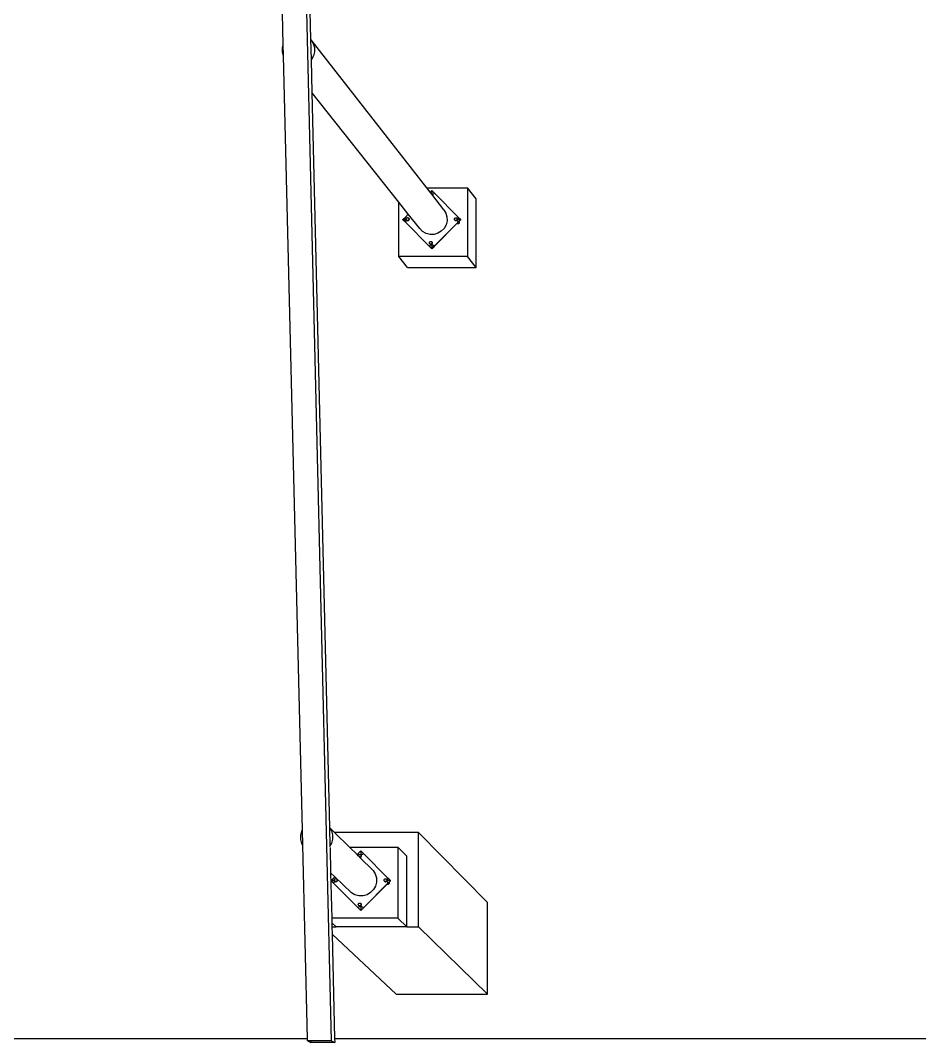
# Model space of a CAD drawing. Extents: x -1616 to 1629, y -1713 to 1708.
# Drawn here: x -832.9 to -571.8, y 666.4 to 963.2 of the extents above; entities that cross this region are included whole.
import ezdxf

# ---------------------------------------------------------------- set-up
doc = ezdxf.new("R2010")
doc.units = 0
doc.header["$MEASUREMENT"] = 0
doc.layers.get('0').update_dxf_attribs({"linetype": 'CONTINUOUS'})

msp = doc.modelspace()

# ---------------------------------------------------------------- linework, layer by layer
for p, q in [((-742.58, 666.84), (-767.75, 1707.98)), ((-756.62, 956.13), (-762.23, 1185.8)), ((-753.87, 1172.13), (-748.7, 957.73)), ((-756.86, 955.21), (-756.62, 956.13)), ((-756.55, 952.92), (-756.62, 956.13)), ((-748.7, 957.73), (-748.51, 957.55)), ((-748.7, 957.73), (-748.55, 951.73)), ((-748.51, 957.55), (-747.89, 956.5)), ((-714.96, 914.63), (-748.51, 957.55)), ((-747.89, 956.5), (-747.55, 955.32)), ((-756.85, 953.98), (-756.86, 955.21)), ((-756.55, 952.92), (-756.85, 953.98)), ((-751.06, 728.08), (-756.55, 952.92)), ((-747.84, 952.91), (-748.44, 951.84)), ((-747.54, 954.1), (-747.84, 952.91)), ((-747.55, 955.32), (-747.54, 954.1)), ((-748.44, 951.84), (-748.55, 951.73)), ((-748.55, 951.73), (-748.32, 942.22)), ((-723.07, 910.42), (-748.32, 942.22)), ((-748.32, 942.22), (-743.17, 728.8)), ((-714.96, 914.63), (-703.06, 914.63)), ((-713.93, 913.31), (-714.96, 914.63)), ((-703.06, 914.63), (-703.06, 894.62)), ((-700.6, 911.43), (-703.06, 914.63)), ((-713.93, 913.31), (-713.47, 913.77)), ((-713.47, 912.72), (-713.93, 913.31)), ((-713.47, 913.77), (-712.72, 913.03)), ((-713.47, 913.77), (-713.47, 912.73)), ((-713.47, 912.72), (-713.19, 912.76)), ((-713.47, 912.72), (-713.47, 912.72)), ((-709.97, 908.24), (-713.47, 912.72)), ((-713.19, 912.76), (-712.94, 912.86)), ((-712.94, 912.86), (-712.72, 913.03)), ((-712.72, 913.03), (-705.79, 906.1)), ((-700.6, 891.49), (-700.6, 911.43)), ((-723.07, 894.62), (-723.07, 910.42)), ((-720.3, 906.94), (-723.07, 910.42)), ((-709.97, 908.24), (-709.37, 907.25)), ((-721.88, 905.36), (-721.14, 906.1)), ((-721.14, 904.62), (-721.88, 905.36)), ((-721.86, 905.34), (-721.88, 905.36)), ((-721.88, 905.36), (-720.87, 905.36)), ((-721.12, 904.59), (-721.86, 905.34)), ((-721.14, 906.1), (-720.3, 906.94)), ((-720.97, 905.88), (-721.14, 906.1)), ((-720.88, 905.67), (-720.97, 905.88)), ((-720.91, 905.53), (-720.9, 905.63)), ((-720.9, 905.42), (-720.91, 905.53)), ((-720.9, 905.63), (-720.88, 905.67)), ((-720.86, 905.32), (-720.9, 905.42)), ((-720.88, 905.67), (-720.86, 905.73)), ((-720.86, 905.73), (-720.8, 905.81)), ((-720.84, 905.3), (-720.86, 905.32)), ((-720.86, 905.32), (-720.84, 905.27)), ((-720.86, 905.09), (-720.84, 905.3)), ((-720.83, 905.29), (-720.84, 905.3)), ((-720.84, 905.27), (-720.78, 905.2)), ((-720.83, 905.29), (-720.82, 905.27)), ((-720.8, 905.24), (-720.83, 905.29)), ((-720.82, 905.27), (-720.76, 905.18)), ((-720.8, 905.81), (-720.71, 905.87)), ((-720.71, 905.87), (-720.61, 905.91)), ((-720.61, 905.91), (-720.51, 905.93)), ((-720.51, 905.93), (-720.41, 905.91)), ((-720.41, 905.91), (-720.31, 905.87)), ((-720.31, 905.87), (-720.27, 905.85)), ((-716.96, 902.74), (-720.3, 906.94)), ((-720.25, 905.84), (-720.27, 905.85)), ((-720.27, 905.85), (-720.23, 905.81)), ((-720.17, 905.77), (-720.25, 905.84)), ((-720.19, 905.77), (-720.23, 905.81)), ((-720.16, 905.32), (-720.23, 905.24)), ((-720.19, 905.77), (-720.19, 905.77)), ((-720.19, 905.77), (-720.16, 905.73)), ((-720.13, 905.28), (-720.19, 905.2)), ((-720.12, 905.69), (-720.18, 905.78)), ((-720.18, 905.19), (-720.12, 905.27)), ((-720.16, 905.73), (-720.12, 905.63)), ((-720.16, 905.73), (-720.13, 905.68)), ((-720.12, 905.42), (-720.16, 905.32)), ((-720.13, 905.68), (-720.09, 905.59)), ((-720.13, 905.28), (-720.09, 905.37)), ((-720.07, 905.59), (-720.12, 905.69)), ((-720.12, 905.63), (-720.11, 905.53)), ((-720.11, 905.53), (-720.12, 905.42)), ((-720.12, 905.27), (-720.07, 905.37)), ((-720.09, 905.59), (-720.07, 905.48)), ((-720.07, 905.48), (-720.09, 905.38)), ((-720.09, 905.37), (-720.09, 905.38)), ((-720.06, 905.48), (-720.07, 905.59)), ((-720.07, 905.37), (-720.06, 905.48)), ((-720.07, 905.37), (-720.07, 905.37)), ((-709.37, 907.25), (-709.06, 906.13)), ((-709.06, 906.13), (-709.04, 904.96)), ((-706.91, 905.51), (-706.9, 905.62)), ((-706.9, 905.41), (-706.91, 905.51)), ((-706.9, 905.62), (-706.86, 905.71)), ((-706.86, 905.31), (-706.9, 905.41)), ((-706.86, 905.71), (-706.79, 905.8)), ((-706.79, 905.23), (-706.86, 905.31)), ((-706.85, 905.31), (-706.83, 905.26)), ((-706.83, 905.26), (-706.78, 905.19)), ((-706.79, 905.8), (-706.71, 905.86)), ((-706.71, 905.86), (-706.61, 905.9)), ((-706.61, 905.9), (-706.51, 905.91)), ((-706.51, 905.91), (-706.4, 905.9)), ((-706.4, 905.9), (-706.31, 905.86)), ((-706.31, 905.86), (-706.28, 905.84)), ((-706.27, 905.84), (-706.28, 905.84)), ((-706.28, 905.84), (-706.22, 905.8)), ((-706.19, 905.77), (-706.27, 905.84)), ((-706.19, 905.75), (-706.22, 905.8)), ((-706.16, 905.31), (-706.22, 905.23)), ((-706.12, 905.69), (-706.19, 905.77)), ((-706.19, 905.75), (-706.19, 905.75)), ((-706.19, 905.75), (-706.16, 905.71)), ((-706.12, 905.27), (-706.19, 905.18)), ((-706.11, 905.68), (-706.18, 905.76)), ((-706.18, 905.17), (-706.11, 905.26)), ((-706.16, 905.71), (-706.12, 905.62)), ((-706.16, 905.71), (-706.12, 905.67)), ((-706.12, 905.41), (-706.16, 905.31)), ((-706.08, 905.59), (-706.12, 905.69)), ((-706.12, 905.67), (-706.08, 905.57)), ((-706.12, 905.62), (-706.1, 905.51)), ((-706.1, 905.51), (-706.12, 905.41)), ((-706.1, 905.33), (-706.12, 905.27)), ((-706.07, 905.58), (-706.11, 905.68)), ((-706.11, 905.26), (-706.07, 905.36)), ((-706.08, 905.53), (-706.1, 905.36)), ((-706.1, 905.36), (-706.1, 905.33)), ((-706.09, 905.36), (-706.1, 905.33)), ((-706.09, 905.36), (-706.1, 905.36)), ((-706.1, 905.33), (-706.07, 905.09)), ((-706.08, 905.36), (-706.09, 905.36)), ((-706.07, 905.36), (-706.09, 905.36)), ((-706.07, 905.63), (-706.08, 905.55)), ((-706.08, 905.55), (-706.08, 905.59)), ((-706.08, 905.57), (-706.08, 905.53)), ((-706.07, 905.48), (-706.08, 905.55)), ((-706.08, 905.55), (-706.08, 905.53)), ((-706.08, 905.53), (-706.07, 905.47)), ((-706.08, 905.37), (-706.07, 905.48)), ((-706.07, 905.47), (-706.08, 905.36)), ((-706.08, 905.36), (-706.08, 905.37)), ((-705.96, 905.88), (-706.07, 905.63)), ((-706.06, 905.47), (-706.07, 905.58)), ((-706.07, 905.36), (-706.06, 905.47)), ((-705.05, 905.36), (-706.07, 905.36)), ((-706.07, 905.36), (-706.07, 905.36)), ((-705.79, 906.1), (-705.96, 905.88)), ((-705.79, 906.1), (-705.05, 905.36)), ((-705.05, 905.36), (-705.79, 904.62)), ((-705.04, 905.34), (-705.49, 904.88)), ((-705.04, 905.34), (-705.05, 905.36)), ((-721.14, 904.62), (-720.97, 904.83)), ((-721.12, 904.59), (-721.14, 904.62)), ((-714.21, 897.69), (-721.14, 904.62)), ((-714.19, 897.67), (-721.12, 904.59)), ((-720.97, 904.83), (-720.86, 905.09)), ((-720.79, 905.24), (-720.8, 905.24)), ((-720.77, 905.21), (-720.79, 905.24)), ((-720.76, 905.22), (-720.79, 905.24)), ((-720.78, 905.2), (-720.77, 905.19)), ((-720.77, 905.21), (-720.76, 905.22)), ((-720.76, 905.2), (-720.77, 905.21)), ((-720.77, 905.19), (-720.68, 905.12)), ((-720.77, 905.19), (-720.77, 905.19)), ((-720.71, 905.18), (-720.76, 905.22)), ((-720.68, 905.13), (-720.76, 905.2)), ((-720.76, 905.18), (-720.67, 905.12)), ((-720.61, 905.14), (-720.71, 905.18)), ((-720.58, 905.09), (-720.68, 905.13)), ((-720.68, 905.12), (-720.58, 905.08)), ((-720.57, 905.08), (-720.67, 905.12)), ((-720.51, 905.12), (-720.61, 905.14)), ((-720.48, 905.08), (-720.58, 905.09)), ((-720.58, 905.08), (-720.58, 905.08)), ((-720.58, 905.08), (-720.48, 905.07)), ((-720.57, 905.08), (-720.46, 905.06)), ((-720.41, 905.14), (-720.51, 905.12)), ((-720.48, 905.08), (-720.48, 905.13)), ((-720.37, 905.09), (-720.48, 905.08)), ((-720.48, 905.08), (-720.48, 905.08)), ((-720.48, 905.07), (-720.37, 905.08)), ((-720.48, 905.07), (-720.48, 905.08)), ((-720.46, 905.06), (-720.35, 905.08)), ((-720.31, 905.18), (-720.41, 905.14)), ((-720.28, 905.13), (-720.37, 905.09)), ((-720.37, 905.08), (-720.27, 905.12)), ((-720.35, 905.08), (-720.25, 905.12)), ((-720.23, 905.24), (-720.31, 905.18)), ((-720.28, 905.13), (-720.19, 905.2)), ((-720.27, 905.12), (-720.18, 905.19)), ((-720.25, 905.12), (-720.17, 905.18)), ((-716.13, 901.93), (-716.96, 902.74)), ((-705.79, 904.62), (-712.72, 897.69)), ((-706.07, 904.3), (-712.65, 897.72)), ((-709.9, 902.82), (-710.71, 901.99)), ((-709.33, 903.84), (-709.9, 902.82)), ((-709.04, 904.96), (-709.33, 903.84)), ((-706.77, 905.2), (-706.79, 905.23)), ((-706.79, 905.23), (-706.79, 905.23)), ((-706.76, 905.2), (-706.79, 905.23)), ((-706.77, 905.2), (-706.78, 905.19)), ((-706.78, 905.19), (-706.78, 905.18)), ((-706.78, 905.19), (-706.77, 905.18)), ((-706.78, 905.18), (-706.77, 905.18)), ((-706.76, 905.18), (-706.77, 905.2)), ((-706.76, 905.2), (-706.77, 905.2)), ((-706.77, 905.18), (-706.69, 905.12)), ((-706.77, 905.18), (-706.77, 905.17)), ((-706.77, 905.17), (-706.68, 905.11)), ((-706.71, 905.16), (-706.76, 905.2)), ((-706.67, 905.12), (-706.76, 905.18)), ((-706.61, 905.12), (-706.71, 905.16)), ((-706.69, 905.12), (-706.59, 905.08)), ((-706.68, 905.11), (-706.58, 905.07)), ((-706.58, 905.08), (-706.67, 905.12)), ((-706.51, 905.11), (-706.61, 905.12)), ((-706.59, 905.08), (-706.48, 905.06)), ((-706.47, 905.07), (-706.58, 905.08)), ((-706.58, 905.07), (-706.47, 905.05)), ((-706.4, 905.12), (-706.51, 905.11)), ((-706.48, 905.06), (-706.47, 905.06)), ((-706.47, 905.07), (-706.47, 905.11)), ((-706.37, 905.08), (-706.47, 905.07)), ((-706.47, 905.06), (-706.37, 905.08)), ((-706.47, 905.06), (-706.47, 905.07)), ((-706.47, 905.05), (-706.36, 905.07)), ((-706.47, 905.05), (-706.47, 905.06)), ((-706.31, 905.16), (-706.4, 905.12)), ((-706.27, 905.12), (-706.37, 905.08)), ((-706.37, 905.08), (-706.37, 905.08)), ((-706.36, 905.07), (-706.26, 905.11)), ((-706.22, 905.23), (-706.31, 905.16)), ((-706.27, 905.12), (-706.19, 905.18)), ((-706.26, 905.11), (-706.18, 905.17)), ((-706.07, 905.09), (-705.96, 904.83)), ((-705.78, 904.59), (-706.07, 904.3)), ((-706.07, 904.3), (-706.02, 904.26)), ((-706.02, 904.26), (-705.92, 904.22)), ((-705.96, 904.83), (-705.79, 904.62)), ((-705.92, 904.22), (-705.81, 904.21)), ((-705.81, 904.21), (-705.71, 904.22)), ((-705.78, 904.59), (-705.79, 904.62)), ((-705.49, 904.88), (-705.78, 904.59)), ((-705.71, 904.22), (-705.61, 904.26)), ((-705.61, 904.26), (-705.52, 904.33)), ((-705.52, 904.33), (-705.45, 904.41)), ((-705.45, 904.83), (-705.49, 904.88)), ((-705.41, 904.73), (-705.45, 904.83)), ((-705.45, 904.41), (-705.41, 904.52)), ((-705.4, 904.62), (-705.41, 904.73)), ((-705.41, 904.52), (-705.4, 904.62)), ((-715.12, 901.36), (-716.13, 901.93)), ((-713.99, 901.07), (-715.12, 901.36)), ((-712.83, 901.08), (-713.99, 901.07)), ((-711.71, 901.4), (-712.83, 901.08)), ((-710.71, 901.99), (-711.71, 901.4)), ((-713.99, 897.85), (-714.21, 897.69)), ((-714.19, 897.67), (-714.21, 897.69)), ((-713.47, 896.95), (-714.21, 897.69)), ((-713.45, 896.92), (-714.19, 897.67)), ((-714.17, 898.64), (-714.16, 898.74)), ((-714.16, 898.53), (-714.17, 898.64)), ((-714.16, 898.74), (-714.12, 898.84)), ((-714.12, 898.44), (-714.16, 898.53)), ((-714.12, 898.84), (-714.06, 898.92)), ((-714.12, 898.43), (-714.12, 898.44)), ((-714.12, 898.43), (-714.1, 898.38)), ((-714.06, 898.35), (-714.12, 898.43)), ((-714.1, 898.38), (-714.03, 898.3)), ((-714.06, 898.92), (-713.97, 898.98)), ((-714.05, 898.35), (-714.06, 898.35)), ((-714.02, 898.31), (-714.05, 898.35)), ((-713.97, 898.29), (-714.05, 898.35)), ((-714.03, 898.3), (-713.94, 898.23)), ((-713.94, 898.24), (-714.02, 898.31)), ((-713.74, 897.96), (-713.99, 897.85)), ((-713.97, 898.98), (-713.87, 899.02)), ((-713.87, 898.25), (-713.97, 898.29)), ((-713.84, 898.2), (-713.94, 898.24)), ((-713.94, 898.23), (-713.84, 898.19)), ((-713.87, 899.02), (-713.77, 899.04)), ((-713.77, 898.23), (-713.87, 898.25)), ((-713.74, 898.19), (-713.84, 898.2)), ((-713.84, 898.19), (-713.74, 898.18)), ((-713.77, 899.04), (-713.67, 899.02)), ((-713.67, 898.25), (-713.77, 898.23)), ((-713.74, 898.19), (-713.74, 898.24)), ((-713.63, 898.2), (-713.74, 898.19)), ((-713.74, 898.18), (-713.63, 898.19)), ((-713.74, 898.18), (-713.74, 898.19)), ((-713.47, 897.99), (-713.74, 897.96)), ((-713.67, 899.02), (-713.57, 898.98)), ((-713.57, 898.29), (-713.67, 898.25)), ((-713.53, 898.24), (-713.63, 898.2)), ((-713.63, 898.19), (-713.53, 898.23)), ((-713.57, 898.98), (-713.49, 898.92)), ((-713.49, 898.35), (-713.57, 898.29)), ((-713.45, 898.31), (-713.53, 898.24)), ((-713.53, 898.23), (-713.44, 898.3)), ((-713.45, 898.88), (-713.49, 898.92)), ((-713.42, 898.44), (-713.49, 898.35)), ((-713.19, 897.96), (-713.47, 897.99)), ((-712.72, 897.69), (-713.47, 896.95)), ((-713.45, 896.92), (-713.47, 896.95)), ((-713.45, 898.88), (-713.45, 898.88)), ((-713.45, 898.88), (-713.42, 898.84)), ((-713.39, 898.39), (-713.45, 898.31)), ((-713.04, 897.33), (-713.45, 896.92)), ((-713.38, 898.8), (-713.44, 898.89)), ((-713.44, 898.3), (-713.38, 898.38)), ((-713.44, 898.3), (-713.44, 896.95)), ((-713.42, 898.84), (-713.38, 898.74)), ((-713.42, 898.84), (-713.39, 898.79)), ((-713.38, 898.53), (-713.42, 898.44)), ((-713.39, 898.79), (-713.35, 898.7)), ((-713.35, 898.49), (-713.39, 898.39)), ((-713.33, 898.7), (-713.38, 898.8)), ((-713.38, 898.74), (-713.37, 898.64)), ((-713.37, 898.64), (-713.38, 898.53)), ((-713.38, 898.38), (-713.33, 898.48)), ((-713.35, 898.7), (-713.33, 898.59)), ((-713.33, 898.59), (-713.35, 898.49)), ((-713.32, 898.59), (-713.33, 898.7)), ((-713.33, 898.48), (-713.32, 898.59)), ((-712.94, 897.85), (-713.19, 897.96)), ((-712.71, 897.67), (-713.04, 897.33)), ((-713.04, 897.33), (-712.95, 897.34)), ((-712.95, 897.34), (-712.85, 897.38)), ((-712.72, 897.69), (-712.94, 897.85)), ((-712.85, 897.38), (-712.77, 897.45)), ((-712.77, 897.45), (-712.7, 897.54)), ((-712.71, 897.67), (-712.72, 897.69)), ((-712.65, 897.72), (-712.71, 897.67)), ((-712.7, 897.54), (-712.66, 897.64)), ((-712.66, 897.64), (-712.65, 897.72)), ((-720.54, 891.49), (-723.07, 894.62)), ((-703.06, 894.62), (-723.07, 894.62)), ((-700.6, 891.49), (-703.06, 894.62)), ((-720.54, 891.49), (-700.6, 891.49)), ((-751.55, 726.56), (-751.25, 727.74)), ((-751.25, 727.74), (-751.06, 728.08)), ((-750.95, 723.75), (-751.06, 728.08)), ((-743.19, 728.77), (-743.17, 728.73)), ((-743.17, 728.8), (-743.17, 728.75)), ((-741.71, 727.37), (-743.17, 728.8)), ((-743.17, 728.73), (-743.04, 723.48)), ((-743.17, 728.73), (-742.64, 727.84)), ((-742.64, 727.84), (-742.31, 726.67)), ((-717.34, 727.37), (-741.71, 727.37)), ((-737.39, 723.13), (-741.71, 727.37)), ((-717.34, 700.01), (-717.34, 727.37)), ((-697.27, 707.02), (-717.34, 727.37)), ((-751.54, 725.34), (-751.55, 726.56)), ((-751.21, 724.17), (-751.54, 725.34)), ((-742.6, 724.28), (-743.04, 723.48)), ((-742.3, 725.46), (-742.6, 724.28)), ((-742.31, 726.67), (-742.3, 725.46)), ((-750.95, 723.75), (-751.21, 724.17)), ((-749.58, 667.61), (-750.95, 723.75)), ((-743.04, 723.48), (-743.19, 723.22)), ((-743.03, 723.06), (-742.85, 715.67)), ((-737.39, 723.13), (-723.37, 723.13)), ((-735.19, 720.97), (-737.39, 723.13)), ((-735.19, 720.97), (-734.86, 721.3)), ((-734.86, 721.3), (-734.1, 722.06)), ((-734.86, 721.3), (-734.64, 721.12)), ((-734.08, 722.04), (-734.1, 722.06)), ((-734.1, 722.06), (-734.1, 720.99)), ((-734.08, 722.04), (-733.33, 721.3)), ((-733.56, 721.12), (-733.33, 721.3)), ((-733.32, 721.28), (-733.33, 721.3)), ((-733.32, 721.28), (-726.2, 714.17)), ((-723.37, 723.13), (-723.37, 702.54)), ((-720.76, 720.53), (-723.37, 723.13)), ((-734.81, 720.61), (-735.19, 720.97)), ((-734.81, 720.61), (-734.8, 720.7)), ((-734.38, 720.18), (-734.81, 720.61)), ((-734.8, 720.7), (-734.76, 720.8)), ((-734.76, 720.8), (-734.69, 720.88)), ((-734.69, 720.88), (-734.61, 720.95)), ((-734.64, 721.12), (-734.38, 721.02)), ((-734.61, 720.95), (-734.51, 720.99)), ((-734.51, 720.99), (-734.4, 721.01)), ((-734.4, 721.01), (-734.29, 720.99)), ((-734.38, 721.02), (-734.1, 720.98)), ((-734.29, 720.19), (-734.38, 720.18)), ((-734.34, 720.14), (-734.38, 720.18)), ((-734.36, 720.17), (-734.36, 720.18)), ((-734.26, 720.16), (-734.34, 720.14)), ((-730.5, 716.37), (-734.34, 720.14)), ((-734.33, 720.13), (-734.25, 720.14)), ((-734.29, 720.99), (-734.27, 720.98)), ((-734.19, 720.23), (-734.29, 720.19)), ((-734.26, 720.98), (-734.27, 720.98)), ((-734.26, 720.98), (-734.19, 720.95)), ((-734.16, 720.19), (-734.26, 720.16)), ((-734.25, 720.14), (-734.15, 720.18)), ((-734.19, 720.95), (-734.11, 720.88)), ((-734.16, 720.94), (-734.19, 720.95)), ((-734.11, 720.3), (-734.19, 720.23)), ((-734.07, 720.87), (-734.16, 720.94)), ((-734.16, 720.19), (-734.07, 720.26)), ((-734.15, 720.18), (-734.06, 720.25)), ((-734.07, 720.85), (-734.11, 720.88)), ((-734.11, 720.88), (-734.09, 720.87)), ((-734.04, 720.38), (-734.11, 720.3)), ((-734.11, 720.3), (-734.07, 720.26)), ((-734.1, 720.98), (-733.82, 721.02)), ((-734.09, 720.87), (-734.07, 720.85)), ((-734.09, 720.87), (-734.04, 720.8)), ((-734, 720.78), (-734.07, 720.87)), ((-734.07, 720.85), (-734.01, 720.76)), ((-734.07, 720.26), (-734, 720.35)), ((-733.99, 720.77), (-734.06, 720.86)), ((-734.06, 720.25), (-733.99, 720.34)), ((-734.04, 720.8), (-734, 720.7)), ((-734, 720.48), (-734.04, 720.38)), ((-734.01, 720.76), (-733.97, 720.66)), ((-733.96, 720.68), (-734, 720.78)), ((-734, 720.7), (-733.99, 720.59)), ((-733.99, 720.59), (-734, 720.48)), ((-734, 720.35), (-733.97, 720.44)), ((-733.95, 720.67), (-733.99, 720.77)), ((-733.99, 720.34), (-733.95, 720.44)), ((-733.97, 720.66), (-733.95, 720.56)), ((-733.95, 720.56), (-733.97, 720.45)), ((-733.97, 720.45), (-733.96, 720.46)), ((-733.97, 720.44), (-733.97, 720.45)), ((-733.95, 720.57), (-733.96, 720.68)), ((-733.96, 720.46), (-733.95, 720.57)), ((-733.94, 720.56), (-733.95, 720.67)), ((-733.95, 720.44), (-733.94, 720.56)), ((-733.95, 720.44), (-733.95, 720.44)), ((-733.82, 721.02), (-733.56, 721.12)), ((-720.76, 700.01), (-720.76, 720.53)), ((-741.65, 714.51), (-742.85, 715.67)), ((-742.85, 715.67), (-742.54, 702.54)), ((-730.5, 716.37), (-729.89, 715.35)), ((-729.89, 715.35), (-729.56, 714.19)), ((-742.75, 713.4), (-741.99, 714.17)), ((-741.99, 712.64), (-742.75, 713.4)), ((-742.75, 713.4), (-741.72, 713.4)), ((-741.99, 714.17), (-741.65, 714.51)), ((-741.82, 713.94), (-741.99, 714.17)), ((-741.99, 712.64), (-741.82, 712.86)), ((-734.86, 705.51), (-741.99, 712.64)), ((-741.73, 713.72), (-741.82, 713.94)), ((-741.82, 712.86), (-741.71, 713.12)), ((-741.76, 713.57), (-741.75, 713.67)), ((-741.75, 713.46), (-741.76, 713.57)), ((-741.75, 713.67), (-741.73, 713.72)), ((-741.71, 713.36), (-741.75, 713.46)), ((-741.73, 713.72), (-741.71, 713.77)), ((-741.71, 713.77), (-741.64, 713.86)), ((-741.68, 713.33), (-741.71, 713.36)), ((-741.71, 713.12), (-741.68, 713.33)), ((-741.69, 713.34), (-741.68, 713.32)), ((-741.64, 713.27), (-741.68, 713.33)), ((-741.68, 713.32), (-741.62, 713.24)), ((-736.84, 709.87), (-741.65, 714.51)), ((-741.64, 713.86), (-741.55, 713.93)), ((-741.63, 713.27), (-741.64, 713.27)), ((-741.63, 713.27), (-741.63, 713.26)), ((-741.62, 713.26), (-741.63, 713.27)), ((-741.63, 713.26), (-741.6, 713.22)), ((-741.6, 713.24), (-741.63, 713.26)), ((-741.61, 713.25), (-741.62, 713.26)), ((-741.61, 713.25), (-741.62, 713.26)), ((-741.62, 713.24), (-741.62, 713.23)), ((-741.62, 713.23), (-741.61, 713.23)), ((-741.61, 713.25), (-741.61, 713.25)), ((-741.6, 713.24), (-741.61, 713.25)), ((-741.55, 713.21), (-741.61, 713.25)), ((-741.61, 713.23), (-741.52, 713.16)), ((-741.52, 713.17), (-741.6, 713.24)), ((-741.6, 713.22), (-741.51, 713.16)), ((-741.55, 713.93), (-741.45, 713.97)), ((-741.45, 713.17), (-741.55, 713.21)), ((-741.42, 713.13), (-741.52, 713.17)), ((-741.52, 713.16), (-741.42, 713.12)), ((-741.51, 713.16), (-741.41, 713.11)), ((-741.45, 713.97), (-741.35, 713.98)), ((-741.35, 713.15), (-741.45, 713.17)), ((-741.31, 713.12), (-741.42, 713.13)), ((-741.42, 713.12), (-741.41, 713.12)), ((-741.41, 713.12), (-741.31, 713.1)), ((-741.41, 713.11), (-741.3, 713.1)), ((-741.35, 713.98), (-741.24, 713.97)), ((-741.24, 713.17), (-741.35, 713.15)), ((-741.31, 713.12), (-741.31, 713.16)), ((-741.2, 713.13), (-741.31, 713.12)), ((-741.31, 713.11), (-741.31, 713.12)), ((-741.31, 713.1), (-741.2, 713.12)), ((-741.31, 713.1), (-741.31, 713.11)), ((-741.3, 713.1), (-741.18, 713.11)), ((-741.24, 713.97), (-741.14, 713.93)), ((-741.14, 713.21), (-741.24, 713.17)), ((-741.11, 713.17), (-741.2, 713.13)), ((-741.2, 713.12), (-741.1, 713.16)), ((-741.18, 713.11), (-741.08, 713.16)), ((-741.14, 713.93), (-741.13, 713.92)), ((-741.05, 713.27), (-741.14, 713.21)), ((-741.08, 713.9), (-741.13, 713.92)), ((-741.13, 713.92), (-741.05, 713.86)), ((-741.11, 713.17), (-741.02, 713.24)), ((-741.1, 713.16), (-741.01, 713.23)), ((-740.99, 713.83), (-741.08, 713.9)), ((-741.08, 713.16), (-740.99, 713.22)), ((-741.02, 713.82), (-741.05, 713.86)), ((-741.05, 713.86), (-741.04, 713.84)), ((-740.99, 713.36), (-741.05, 713.27)), ((-741.04, 713.84), (-741.02, 713.82)), ((-741.04, 713.84), (-740.99, 713.77)), ((-741.02, 713.82), (-740.95, 713.74)), ((-740.95, 713.33), (-741.02, 713.24)), ((-740.94, 713.75), (-741.01, 713.83)), ((-741.01, 713.23), (-740.94, 713.32)), ((-740.99, 713.77), (-740.95, 713.67)), ((-740.95, 713.46), (-740.99, 713.36)), ((-740.95, 713.74), (-740.91, 713.64)), ((-740.95, 713.67), (-740.93, 713.57)), ((-740.93, 713.57), (-740.95, 713.46)), ((-740.95, 713.33), (-740.91, 713.42)), ((-740.9, 713.64), (-740.94, 713.75)), ((-740.94, 713.32), (-740.9, 713.42)), ((-740.91, 713.64), (-740.9, 713.53)), ((-740.9, 713.53), (-740.91, 713.42)), ((-740.91, 713.42), (-740.91, 713.42)), ((-740.88, 713.53), (-740.9, 713.64)), ((-740.9, 713.42), (-740.88, 713.53)), ((-740.9, 713.42), (-740.9, 713.42)), ((-726.2, 712.64), (-733.33, 705.51)), ((-726.37, 712.44), (-733.32, 705.49)), ((-729.55, 713), (-729.84, 711.84)), ((-729.56, 714.19), (-729.55, 713)), ((-727.35, 713.55), (-727.34, 713.66)), ((-727.34, 713.45), (-727.35, 713.55)), ((-727.34, 713.66), (-727.3, 713.76)), ((-727.3, 713.35), (-727.34, 713.45)), ((-727.3, 713.76), (-727.23, 713.85)), ((-727.23, 713.26), (-727.3, 713.35)), ((-727.28, 713.33), (-727.27, 713.3)), ((-727.27, 713.3), (-727.21, 713.23)), ((-727.23, 713.85), (-727.15, 713.91)), ((-727.2, 713.23), (-727.23, 713.26)), ((-727.21, 713.24), (-727.23, 713.26)), ((-727.2, 713.24), (-727.21, 713.24)), ((-727.2, 713.24), (-727.21, 713.24)), ((-727.21, 713.23), (-727.21, 713.22)), ((-727.21, 713.23), (-727.21, 713.22)), ((-727.2, 713.23), (-727.21, 713.23)), ((-727.21, 713.22), (-727.13, 713.16)), ((-727.21, 713.22), (-727.21, 713.22)), ((-727.21, 713.22), (-727.2, 713.21)), ((-727.2, 713.24), (-727.2, 713.24)), ((-727.19, 713.22), (-727.2, 713.24)), ((-727.15, 713.19), (-727.2, 713.24)), ((-727.2, 713.24), (-727.2, 713.23)), ((-727.19, 713.22), (-727.2, 713.23)), ((-727.2, 713.21), (-727.12, 713.15)), ((-727.11, 713.16), (-727.19, 713.22)), ((-727.15, 713.91), (-727.05, 713.95)), ((-727.05, 713.15), (-727.15, 713.19)), ((-727.13, 713.16), (-727.02, 713.11)), ((-727.12, 713.15), (-727.01, 713.1)), ((-727.01, 713.12), (-727.11, 713.16)), ((-727.05, 713.95), (-726.94, 713.97)), ((-726.94, 713.14), (-727.05, 713.15)), ((-727.02, 713.11), (-726.91, 713.1)), ((-726.9, 713.1), (-727.01, 713.12)), ((-727.01, 713.1), (-726.9, 713.09)), ((-726.94, 713.97), (-726.83, 713.95)), ((-726.83, 713.15), (-726.94, 713.14)), ((-726.91, 713.1), (-726.9, 713.1)), ((-726.9, 713.1), (-726.9, 713.14)), ((-726.79, 713.12), (-726.9, 713.1)), ((-726.9, 713.1), (-726.8, 713.11)), ((-726.9, 713.1), (-726.9, 713.1)), ((-726.9, 713.09), (-726.79, 713.1)), ((-726.9, 713.09), (-726.9, 713.1)), ((-726.83, 713.95), (-726.8, 713.94)), ((-726.73, 713.19), (-726.83, 713.15)), ((-726.8, 713.94), (-726.8, 713.94)), ((-726.8, 713.94), (-726.73, 713.91)), ((-726.8, 713.11), (-726.79, 713.12)), ((-726.7, 713.16), (-726.79, 713.12)), ((-726.79, 713.1), (-726.69, 713.15)), ((-726.73, 713.91), (-726.65, 713.85)), ((-726.7, 713.9), (-726.73, 713.91)), ((-726.65, 713.26), (-726.73, 713.19)), ((-726.61, 713.83), (-726.7, 713.9)), ((-726.7, 713.16), (-726.61, 713.22)), ((-726.69, 713.15), (-726.6, 713.21)), ((-726.61, 713.81), (-726.65, 713.85)), ((-726.65, 713.85), (-726.63, 713.83)), ((-726.58, 713.35), (-726.65, 713.26)), ((-726.63, 713.83), (-726.61, 713.81)), ((-726.63, 713.83), (-726.58, 713.76)), ((-726.54, 713.74), (-726.61, 713.83)), ((-726.61, 713.81), (-726.54, 713.72)), ((-726.61, 713.22), (-726.54, 713.31)), ((-726.53, 713.73), (-726.6, 713.82)), ((-726.6, 713.21), (-726.53, 713.3)), ((-726.58, 713.76), (-726.54, 713.66)), ((-726.54, 713.45), (-726.58, 713.35)), ((-726.5, 713.64), (-726.54, 713.74)), ((-726.54, 713.72), (-726.5, 713.62)), ((-726.54, 713.66), (-726.52, 713.55)), ((-726.52, 713.55), (-726.54, 713.45)), ((-726.52, 713.37), (-726.54, 713.31)), ((-726.49, 713.63), (-726.53, 713.73)), ((-726.53, 713.3), (-726.49, 713.4)), ((-726.5, 713.58), (-726.52, 713.4)), ((-726.52, 713.4), (-726.52, 713.37)), ((-726.5, 713.4), (-726.52, 713.37)), ((-726.52, 713.37), (-726.48, 713.12)), ((-726.5, 713.4), (-726.51, 713.4)), ((-726.49, 713.61), (-726.5, 713.64)), ((-726.5, 713.62), (-726.5, 713.58)), ((-726.49, 713.61), (-726.5, 713.58)), ((-726.5, 713.58), (-726.49, 713.52)), ((-726.5, 713.42), (-726.48, 713.53)), ((-726.49, 713.52), (-726.5, 713.41)), ((-726.5, 713.41), (-726.5, 713.42)), ((-726.5, 713.41), (-726.5, 713.4)), ((-726.49, 713.4), (-726.5, 713.4)), ((-726.48, 713.68), (-726.49, 713.61)), ((-726.47, 713.52), (-726.49, 713.63)), ((-726.48, 713.53), (-726.49, 713.61)), ((-726.49, 713.41), (-726.47, 713.52)), ((-726.49, 713.4), (-726.49, 713.41)), ((-725.44, 713.4), (-726.49, 713.4)), ((-726.38, 713.94), (-726.48, 713.68)), ((-726.48, 713.12), (-726.38, 712.86)), ((-726.2, 714.17), (-726.38, 713.94)), ((-726.38, 712.86), (-726.2, 712.64)), ((-726.19, 712.62), (-726.37, 712.44)), ((-726.37, 712.44), (-726.32, 712.42)), ((-726.32, 712.42), (-726.21, 712.41)), ((-726.21, 712.41), (-726.09, 712.42)), ((-726.19, 714.15), (-726.2, 714.17)), ((-725.44, 713.4), (-726.2, 712.64)), ((-726.19, 712.62), (-726.2, 712.64)), ((-726.19, 714.15), (-725.44, 713.4)), ((-725.81, 713), (-726.19, 712.62)), ((-726.09, 712.42), (-725.99, 712.46)), ((-725.99, 712.46), (-725.9, 712.53)), ((-725.9, 712.53), (-725.83, 712.62)), ((-725.83, 712.62), (-725.79, 712.72)), ((-725.42, 713.39), (-725.81, 713)), ((-725.79, 712.94), (-725.81, 713)), ((-725.78, 712.83), (-725.79, 712.94)), ((-725.79, 712.72), (-725.78, 712.83)), ((-725.42, 713.39), (-725.44, 713.4)), ((-735.8, 709.29), (-736.84, 709.87)), ((-731.26, 709.94), (-732.29, 709.33)), ((-730.43, 710.8), (-731.26, 709.94)), ((-729.84, 711.84), (-730.43, 710.8)), ((-734.64, 708.99), (-735.8, 709.29)), ((-734.83, 706.48), (-734.81, 706.59)), ((-734.81, 706.37), (-734.83, 706.48)), ((-734.81, 706.59), (-734.77, 706.68)), ((-734.77, 706.68), (-734.7, 706.77)), ((-734.7, 706.77), (-734.62, 706.84)), ((-733.44, 709.01), (-734.64, 708.99)), ((-734.62, 706.84), (-734.52, 706.88)), ((-734.52, 706.88), (-734.41, 706.89)), ((-734.41, 706.89), (-734.31, 706.88)), ((-734.31, 706.88), (-734.21, 706.84)), ((-734.21, 706.84), (-734.12, 706.77)), ((-734.08, 706.74), (-734.12, 706.77)), ((-734.12, 706.77), (-734.11, 706.75)), ((-734.11, 706.75), (-734.08, 706.74)), ((-734.11, 706.75), (-734.05, 706.68)), ((-734.08, 706.74), (-734.02, 706.65)), ((-734, 706.66), (-734.07, 706.75)), ((-734.05, 706.68), (-734.01, 706.59)), ((-734.02, 706.65), (-733.98, 706.55)), ((-734.01, 706.59), (-734, 706.48)), ((-734, 706.48), (-734.01, 706.37)), ((-733.96, 706.55), (-734, 706.66)), ((-733.98, 706.55), (-733.96, 706.44)), ((-733.96, 706.44), (-733.98, 706.34)), ((-733.95, 706.44), (-733.96, 706.55)), ((-733.96, 706.33), (-733.95, 706.44)), ((-732.29, 709.33), (-733.44, 709.01)), ((-697.27, 680.42), (-697.27, 707.02)), ((-734.64, 705.68), (-734.86, 705.51)), ((-734.1, 704.75), (-734.86, 705.51)), ((-734.77, 706.27), (-734.81, 706.37)), ((-734.76, 706.25), (-734.77, 706.27)), ((-734.76, 706.25), (-734.75, 706.23)), ((-734.7, 706.19), (-734.76, 706.25)), ((-734.75, 706.23), (-734.68, 706.14)), ((-734.67, 706.15), (-734.7, 706.19)), ((-734.68, 706.17), (-734.7, 706.19)), ((-734.67, 706.15), (-734.68, 706.17)), ((-734.62, 706.12), (-734.68, 706.17)), ((-734.68, 706.14), (-734.59, 706.07)), ((-734.58, 706.08), (-734.67, 706.15)), ((-734.38, 705.79), (-734.64, 705.68)), ((-734.52, 706.08), (-734.62, 706.12)), ((-734.59, 706.07), (-734.49, 706.03)), ((-734.48, 706.04), (-734.58, 706.08)), ((-734.41, 706.06), (-734.52, 706.08)), ((-734.49, 706.03), (-734.38, 706.01)), ((-734.38, 706.03), (-734.48, 706.04)), ((-734.31, 706.08), (-734.41, 706.06)), ((-734.38, 706.03), (-734.38, 706.07)), ((-734.27, 706.04), (-734.38, 706.03)), ((-734.38, 706.01), (-734.26, 706.03)), ((-734.38, 706.01), (-734.38, 706.03)), ((-734.1, 705.83), (-734.38, 705.79)), ((-734.21, 706.12), (-734.31, 706.08)), ((-734.17, 706.08), (-734.27, 706.04)), ((-734.26, 706.03), (-734.16, 706.07)), ((-734.12, 706.19), (-734.21, 706.12)), ((-734.08, 706.15), (-734.17, 706.08)), ((-734.16, 706.07), (-734.07, 706.14)), ((-734.05, 706.27), (-734.12, 706.19)), ((-733.82, 705.79), (-734.1, 705.83)), ((-733.33, 705.51), (-734.1, 704.75)), ((-734.08, 704.73), (-734.1, 704.75)), ((-734.02, 706.24), (-734.08, 706.15)), ((-733.32, 705.49), (-734.08, 704.73)), ((-734.07, 706.14), (-734, 706.23)), ((-734.07, 706.14), (-734.07, 704.75)), ((-734.01, 706.37), (-734.05, 706.27)), ((-733.98, 706.34), (-734.02, 706.24)), ((-734, 706.23), (-733.96, 706.33)), ((-733.56, 705.68), (-733.82, 705.79)), ((-733.33, 705.51), (-733.56, 705.68)), ((-733.32, 705.49), (-733.33, 705.51)), ((-723.37, 702.54), (-742.54, 702.54)), ((-742.54, 702.54), (-742.5, 701.17)), ((-741.28, 700.01), (-742.5, 701.17)), ((-742.5, 701.17), (-742.48, 700.01)), ((-720.76, 700.01), (-723.37, 702.54)), ((-742.48, 700.01), (-741.28, 700.01)), ((-742.48, 700.01), (-742.42, 697.87)), ((-723.86, 680.42), (-742.42, 697.87)), ((-742.42, 697.87), (-741.69, 667.61)), ((-720.76, 700.01), (-741.28, 700.01)), ((-720.76, 700.01), (-717.34, 700.01)), ((-697.27, 680.42), (-717.34, 700.01)), ((-723.86, 680.42), (-697.27, 680.42)), ((-1012.61, 667.61), (-749.58, 667.61)), ((-749.57, 666.84), (-749.58, 667.61)), ((-749.57, 666.84), (-748.64, 666.39)), ((-748.65, 666.84), (-749.57, 666.84)), ((-748.65, 666.84), (-748.64, 666.39)), ((-742.58, 666.84), (-748.65, 666.84)), ((-741.66, 666.39), (-748.64, 666.39)), ((-742.58, 666.84), (-741.66, 666.39)), ((-741.69, 667.61), (-478.34, 667.61)), ((-741.69, 667.61), (-741.66, 666.39))]:
    msp.add_line(p, q)

doc.saveas('drawing.dxf')
